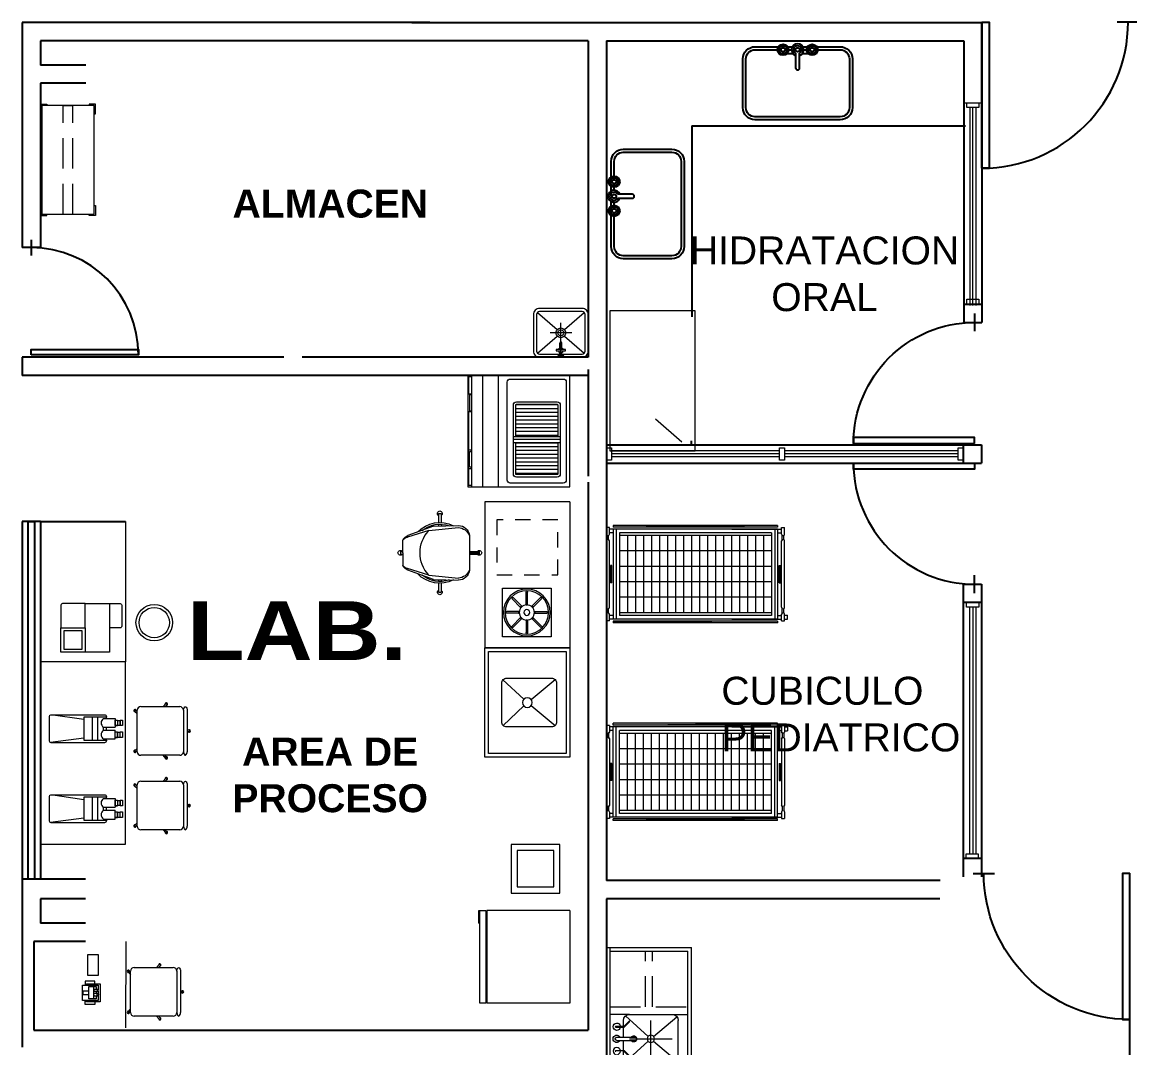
# Model space of a CAD drawing. Header units: millimetres. Extents: x 2523 to 2756, y 378 to 482.
# Drawn here: x 2612.83 to 2621.93, y 410.28 to 418.71 of the extents above; entities that cross this region are included whole.
import ezdxf

# ---------------------------------------------------------------- set-up
doc = ezdxf.new("R2010")
doc.units = ezdxf.units.MM
doc.linetypes.add('DASHED2', pattern=[0.375, 0.25, -0.125])
doc.linetypes.add('HIDDEN2', pattern=[0.1875, 0.125, -0.0625])
doc.layers.add('MOB', color=161, linetype='Continuous', lineweight=15)
doc.layers.add('VENTANAL', color=140, linetype='Continuous', lineweight=0)
doc.layers.add('MOBILIARIO', color=161, linetype='Continuous')
doc.styles.add('ArialB', font='arialbd.ttf')
doc.styles.get("Standard").update_dxf_attribs({"font": 'arial.ttf'})
doc.styles.add('TEXTOS', font='')
doc.styles.get('TEXTOS').set_extended_font_data('Arial Black')

# ---------------------------------------------------------------- blocks, each defined once
blk = doc.blocks.new('213')
at = {"linetype": 'Continuous'}
for p, q in [((-0.75, 0), (-0.75, -0.7)), ((0.75, 0), (-0.75, 0)), ((0.75, 0), (0.75, -0.7)), ((0.75, -0.03), (-0.75, -0.03)), ((-0.72, -0.03), (-0.72, -0.67)), ((-0.104, -0.0774), (-0.104, -0.1469)), ((-0.096, -0.0774), (-0.096, -0.1469)), ((-0.013, -0.085), (-0.013, -0.2427)), ((0.013, -0.085), (0.013, -0.2427)), ((0.096, -0.0774), (0.096, -0.1469)), ((0.72, -0.03), (0.72, -0.67)), ((-0.0202, -0.3429), (-0.1888, -0.1584)), ((-0.104, -0.14), (-0.15, -0.14)), ((-0.104, -0.1469), (-0.1471, -0.19)), ((-0.096, -0.1469), (-0.1386, -0.19)), ((-0.013, -0.14), (-0.096, -0.14)), ((0.096, -0.14), (0.013, -0.14)), ((0.0202, -0.3429), (0.1888, -0.1584)), ((0.096, -0.1469), (0.139, -0.19)), ((0.104, -0.14), (0.104, -0.1469)), ((0.15, -0.14), (0.104, -0.14)), ((0.104, -0.1469), (0.1475, -0.19)), ((-0.2, -0.19), (-0.2, -0.54)), ((-0.1386, -0.19), (-0.1471, -0.19)), ((0, -0.19), (0, -0.54)), ((0.1475, -0.19), (0.139, -0.19)), ((0.2, -0.19), (0.2, -0.54)), ((-0.0193, -0.3879), (-0.1809, -0.5793)), ((0.15, -0.365), (-0.15, -0.365)), ((0.0193, -0.3879), (0.1809, -0.5793)), ((0.15, -0.59), (-0.15, -0.59)), ((0.75, -0.7), (-0.75, -0.7)), ((0.72, -0.67), (-0.72, -0.67))]:
    blk.add_line(p, q, dxfattribs=at)
at = {"color": 9, "linetype": 'DASHED2'}
for p, q in [((-0.264, -0.03), (-0.264, -0.67)), ((-0.2, -0.19), (-0.2, -0.03)), ((0.2, -0.19), (0.2, -0.03)), ((0.264, -0.03), (0.264, -0.67)), ((-0.264, -0.32), (-0.72, -0.32)), ((0.72, -0.32), (0.264, -0.32)), ((-0.264, -0.38), (-0.72, -0.38)), ((0.72, -0.38), (0.264, -0.38)), ((-0.2, -0.54), (-0.2, -0.67)), ((0.2, -0.54), (0.2, -0.67))]:
    blk.add_line(p, q, dxfattribs=at)
at = {"linetype": 'Continuous'}
for centre in [(0.1, -0.085), (0, -0.365)]:
    blk.add_circle(centre, 0.03, dxfattribs=at)
for centre, radius, start, end in [((-0.1, -0.085), 0.03, 277.66226, 262.33774), ((-0.1, -0.0774), 0.004, 0, 180), ((0, -0.085), 0.03, 295.67929, 244.32071), ((0, -0.085), 0.013, 0, 180), ((0.1, -0.0774), 0.004, 0, 180), ((-0.15, -0.19), 0.05, 90, 180), ((0.15, -0.19), 0.05, 0, 90), ((0, -0.225), 0.025, 121.33225, 58.66775), ((0, -0.225), 0.022, 126.22155, 53.77845), ((-0.15, -0.54), 0.05, 180, 270), ((0.15, -0.54), 0.05, 270, 0)]:
    blk.add_arc(centre, radius, start, end, dxfattribs=at)
blk = doc.blocks.new('278')
at = {"linetype": 'Continuous'}
for p, q in [((-0.75, 0), (0.75, 0)), ((0.75, 0), (0.75, -0.7)), ((-0.75, 0), (-0.75, -0.7)), ((-0.75, -0.7), (0.75, -0.7))]:
    blk.add_line(p, q, dxfattribs=at)
blk = doc.blocks.new('MASAGICB')
at = {"linetype": 'Continuous'}
for p, q in [((-0.2187, 0.1586), (-0.1412, 0.372)), ((-0.1823, 0.1992), (-0.1296, 0.3732)), ((0, 0.412), (-0.1012, 0.412)), ((-0.01, 0.432), (-0.01, 0.412)), ((-0.01, 0.432), (0.01, 0.432)), ((0, 0.412), (0.1012, 0.412)), ((0.01, 0.432), (0.01, 0.412)), ((0.1823, 0.1992), (0.1296, 0.3732)), ((0.2187, 0.1586), (0.1412, 0.372)), ((-0.1823, 0.1992), (-0.2078, -0.0445)), ((0.1823, 0.1992), (0.2078, -0.0445)), ((-0.324, 0.118), (-0.2498, 0.118)), ((-0.324, 0.118), (-0.324, 0.098)), ((-0.324, 0.098), (-0.2498, 0.098)), ((-0.2348, 0.118), (-0.2198, 0.118)), ((-0.2348, 0.098), (-0.2203, 0.098)), ((-0.2187, 0.1586), (-0.224, -0.044)), ((0.2187, 0.1586), (0.224, -0.044)), ((0.2198, 0.118), (0.2348, 0.118)), ((0.2203, 0.098), (0.2348, 0.098)), ((0.2498, 0.118), (0.324, 0.118)), ((0.2498, 0.098), (0.324, 0.098)), ((0.324, 0.118), (0.324, 0.098)), ((-0.1418, -0.135), (0.1418, -0.135)), ((-0.01, -0.135), (-0.01, -0.216)), ((0, -0.135), (0, -0.216)), ((0.01, -0.135), (0.01, -0.216)), ((-0.01, -0.216), (0.01, -0.216))]:
    blk.add_line(p, q, dxfattribs=at)
for centre, radius, start, end in [((-0.0776, 0.3483), 0.0679, 110.37518, 159.62482), ((-0.0784, 0.3655), 0.0518, 116.1486, 171.44361), ((0, 0.432), 0.02, 300, 240), ((0.0776, 0.3483), 0.0679, 20.37518, 69.62482), ((0.0784, 0.3655), 0.0518, 8.55639, 63.8514), ((0, 0.108), 0.25, 133.0997, 206.88393), ((0, 0.108), 0.25, 333.11607, 46.9003), ((0, 0.108), 0.235, 141.54518, 199.11902), ((0, 0), 0.27, 47.53996, 132.46004), ((0, 0.108), 0.235, 340.88098, 38.45482), ((-0.324, 0.108), 0.02, 30, 330), ((0.324, 0.108), 0.02, 210, 150), ((-0.1348, -0.046), 0.0893, 178.71079, 265.50667), ((-0.1021, -0.0367), 0.106, 184.17446, 248.03056), ((0.1348, -0.046), 0.0893, 274.49333, 1.28921), ((0.1021, -0.0367), 0.106, 291.96944, 355.82554), ((0, -0.216), 0.02, 120, 60)]:
    blk.add_arc(centre, radius, start, end, dxfattribs=at)
blk = doc.blocks.new('272')
at = {"linetype": 'Continuous'}
for p, q in [((-0.6, 0), (-0.6, -0.7)), ((-0.6, 0), (0.6, 0)), ((0.6, 0), (0.6, -0.7)), ((-0.6, -0.7), (0.6, -0.7))]:
    blk.add_line(p, q, dxfattribs=at)
blk = doc.blocks.new('250')
at = {"linetype": 'HIDDEN2'}
blk.add_lwpolyline([(-0.25, 0), (-0.25, -0.45), (0.25, -0.45), (0.25, 0)], close=True, dxfattribs=at)
blk = doc.blocks.new('264')
at = {"linetype": 'Continuous'}
for p, q in [((-0.0271, -0.3206), (-0.1853, -0.149)), ((0.0275, -0.3209), (0.1877, -0.1511)), ((-0.0255, -0.3808), (-0.1884, -0.5781)), ((0.0254, -0.3809), (0.1878, -0.5787))]:
    blk.add_line(p, q, dxfattribs=at)
for points in [[(-0.45, 0), (-0.45, -0.7), (0.45, -0.7), (0.45, 0)], [(0.42, -0.03), (-0.42, -0.03), (-0.42, -0.67), (0.42, -0.67)]]:
    blk.add_lwpolyline(points, close=True, dxfattribs=at)
blk.add_lwpolyline([(0.2, -0.18, 0.414214), (0.16, -0.14), (-0.16, -0.14, 0.414214), (-0.2, -0.18), (-0.2, -0.55, 0.414214), (-0.16, -0.59), (0.16, -0.59, 0.414214), (0.2, -0.55)], format="xyb", close=True, dxfattribs=at)
blk.add_circle((0, -0.35), 0.04, dxfattribs=at)
blk = doc.blocks.new('896')
for points in [[(0, -0.2), (0.4, -0.2), (0.4, 0.2), (0, 0.2)], [(0.05, -0.15), (0.35, -0.15), (0.35, 0.15), (0.05, 0.15)]]:
    blk.add_lwpolyline(points, close=True)
blk = doc.blocks.new('849')
for p, q in [((-0.38, 0), (0.38, 0)), ((-0.38, 0), (-0.38, -0.682)), ((0.38, 0), (0.38, -0.682)), ((-0.38, -0.682), (0.38, -0.682)), ((-0.38, -0.692), (0.38, -0.692)), ((-0.38, -0.74), (-0.38, -0.692)), ((0.38, -0.692), (0.38, -0.74)), ((-0.377, -0.742), (-0.377, -0.752)), ((-0.277, -0.742), (-0.277, -0.752))]:
    blk.add_line(p, q)
for points in [[(0.38, -0.74), (-0.38, -0.74)], [(-0.377, -0.742), (-0.277, -0.742)], [(-0.377, -0.752), (-0.277, -0.752)]]:
    blk.add_lwpolyline(points)
blk = doc.blocks.new('28L')
at = {"layer": 'MOB'}
blk.add_lwpolyline([(-0.2104, 0.2036), (-0.2104, -0.1964), (0.1896, -0.1964), (0.1896, 0.2036)], close=True, dxfattribs=at)
blk = doc.blocks.new('794')
for p, q in [((-0.0508, 0.0416), (-0.1215, 0.1123)), ((-0.0416, 0.0508), (-0.1123, 0.1215)), ((-0.0065, 0.0654), (-0.0065, 0.1654)), ((0.0065, 0.0654), (0.0065, 0.1654)), ((0.0416, 0.0508), (0.1123, 0.1215)), ((0.0508, 0.0416), (0.1215, 0.1123)), ((-0.0654, 0.0065), (-0.1654, 0.0065)), ((0.0654, 0.0065), (0.1654, 0.0065)), ((-0.0654, -0.0065), (-0.1654, -0.0065)), ((-0.0508, -0.0416), (-0.1215, -0.1123)), ((-0.0416, -0.0508), (-0.1123, -0.1215)), ((-0.0065, -0.0654), (-0.0065, -0.1654)), ((0.0065, -0.0654), (0.0065, -0.1654)), ((0.0416, -0.0508), (0.1123, -0.1215)), ((0.0508, -0.0416), (0.1215, -0.1123)), ((0.0654, -0.0065), (0.1654, -0.0065))]:
    blk.add_line(p, q)
for radius in [0.1921, 0.1789, 0.0621, 0.0243]:
    blk.add_circle((0, 0), radius)
for centre, start, end in [((-0.1169, 0.1169), 45, 225), ((0, 0.1654), 0, 180), ((0.1169, 0.1169), 315, 135), ((-0.1654, 0), 90, 270), ((0.1654, 0), 270, 90), ((-0.1169, -0.1169), 135, 315), ((0, -0.1654), 180, 0), ((0.1169, -0.1169), 225, 45)]:
    blk.add_arc(centre, 0.0065, start, end)
for centre, major_axis in [((-0.0654, 0), (0, 0.0065)), ((-0.0462, 0.0462), (0.0046, 0.0046)), ((0, 0.0654), (0.0065, 0)), ((0.0462, 0.0462), (0.0046, -0.0046)), ((0.0654, 0), (0, -0.0065)), ((-0.0462, -0.0462), (-0.0046, 0.0046)), ((0, -0.0654), (-0.0065, 0)), ((0.0462, -0.0462), (-0.0046, -0.0046))]:
    blk.add_ellipse(centre, major_axis=major_axis, ratio=0.498052)
blk.add_blockref('28L', (0.0104, -0.0036))
blk = doc.blocks.new('equipouroanalisis')
for points in [[(-0.4, -0.2), (0, -0.2), (0, 0.2), (-0.2, 0.2), (-0.2, 0), (-0.4, 0), (-0.4, -0.2)], [(-0.2, 0), (0, 0)]]:
    blk.add_lwpolyline(points)
for points in [[(-0.4, 0), (-0.4, 0.1872, -0.414214), (-0.3872, 0.2), (-0.2, 0.2)], [(-0.4, -0.2), (-0.4, -0.2872, 0.414214), (-0.3872, -0.3), (-0.2128, -0.3, 0.414214), (-0.2, -0.2872), (-0.2, -0.2)]]:
    blk.add_lwpolyline(points, format="xyb")
blk.add_lwpolyline([(-0.175, 0.175), (-0.025, 0.175), (-0.025, 0.025), (-0.175, 0.025)], close=True)
blk = doc.blocks.new('MICROSCOPIO DE CONTRASTE DE FASE')
for p, q in [((-0.087, -0.4437), (-0.087, -0.5408)), ((-0.015, -0.4437), (0.0096, -0.4437)), ((-0.015, -0.4437), (-0.015, -0.5408)), ((0.0096, -0.4437), (0.0096, -0.5408)), ((0.0814, -0.4437), (0.0814, -0.5408)), ((-0.087, -0.5408), (-0.015, -0.5408)), ((-0.074, -0.5408), (-0.074, -0.5608)), ((-0.028, -0.5408), (-0.028, -0.5608)), ((-0.015, -0.4688), (0.0096, -0.4688)), ((0.0814, -0.5408), (0.0096, -0.5408)), ((0.0226, -0.5408), (0.0226, -0.5608)), ((0.0686, -0.5408), (0.0686, -0.5608)), ((-0.074, -0.5608), (-0.028, -0.5608)), ((-0.071, -0.5608), (-0.071, -0.5808)), ((-0.071, -0.5808), (-0.031, -0.5808)), ((-0.031, -0.5608), (-0.031, -0.5808)), ((0.0686, -0.5608), (0.0226, -0.5608)), ((0.0256, -0.5608), (0.0256, -0.5808)), ((0.0656, -0.5808), (0.0256, -0.5808)), ((0.0656, -0.5608), (0.0656, -0.5808))]:
    blk.add_line(p, q)
for points in [[(-0.0964, -0.4688), (-0.1025, -0.4688, -0.414214), (-0.1175, -0.4538), (-0.1175, -0.015, -0.414213), (-0.1025, 0), (-0.0801, 0)], [(-0.0975, 0), (0.0975, 0, -0.414115), (0.1125, -0.015), (0.1125, -0.4538)], [(0.1125, -0.4538), (0.1125, -0.4538, -0.414214), (0.0975, -0.4688), (0.0914, -0.4688)]]:
    blk.add_lwpolyline(points, format="xyb")
for points in [[(-0.0801, -0.2832), (-0.1163, -0.0091)], [(0.0719, -0.2832), (0.1125, -0.0115)], [(0.0914, -0.3969), (0.0914, -0.2832), (-0.0964, -0.2832), (-0.0964, -0.3969)], [(0.0914, -0.3517), (-0.0964, -0.3517)], [(0.0814, -0.4688), (0.0914, -0.4688), (0.0914, -0.3969), (-0.0964, -0.3969), (-0.0964, -0.4688), (-0.087, -0.4688)]]:
    blk.add_lwpolyline(points)
for points in [[(-0.074, -0.5408), (-0.028, -0.5408), (-0.028, -0.5608), (-0.074, -0.5608)], [(0.0226, -0.5408), (0.0686, -0.5408), (0.0686, -0.5608), (0.0226, -0.5608)], [(-0.074, -0.5808), (-0.028, -0.5808), (-0.028, -0.6008), (-0.074, -0.6008)], [(0.0226, -0.5808), (0.0686, -0.5808), (0.0686, -0.6008), (0.0226, -0.6008)]]:
    blk.add_lwpolyline(points, close=True)
for centre in [(-0.051, -0.4706), (0.0455, -0.4706)]:
    blk.add_arc(centre, 0.0449, 36.82601, 143.17399)
blk = doc.blocks.new('830')
at = {"linetype": 'Continuous'}
blk.add_line((-0.0524, -0.0169), (0.049, -0.0169), dxfattribs=at)
for points in [[(-0.0785, -0.0259), (-0.0988, -0.0259), (-0.0988, 0.0524), (-0.0669, 0.0524)], [(0.0591, 0.0408), (0.0693, 0.0408), (0.0693, -0.0709), (-0.0785, -0.0709), (-0.0785, 0.0408), (-0.0669, 0.0408)], [(-0.0269, -0.0535), (-0.0669, -0.0535), (-0.0669, 0.0741), (0.0591, 0.0741), (0.0591, -0.0535), (0.0234, -0.0535)], [(-0.0286, -0.0375), (-0.0524, -0.0375), (-0.0524, 0.0234), (0.049, 0.0234), (0.049, -0.0375), (0.0252, -0.0375)], [(0.0099, 0.0234), (0.0099, 0.0712), (-0.0191, 0.0712), (-0.0191, 0.0234)], [(0.0693, -0.0259), (0.091, -0.0259), (0.091, 0.0524), (0.0591, 0.0524)], [(-0.0286, -0.0223), (-0.0286, -0.0504)], [(0.0085, -0.0535), (-0.012, -0.0535)], [(-0.0102, -0.0504), (-0.0102, -0.0223)], [(0.0068, -0.0375), (-0.0102, -0.0375)], [(0.0068, -0.0504), (0.0068, -0.0223)], [(0.0252, -0.0223), (0.0252, -0.0504)]]:
    blk.add_lwpolyline(points, dxfattribs=at)
at = {"linetype": 'Continuous', "extrusion": (0, 0, -1)}
blk.add_ellipse((-0.0194, -0.0223), major_axis=(-0.00921, 0), ratio=0.572035, start_param=0, end_param=3.141593, dxfattribs=at)
at = {"linetype": 'Continuous'}
blk.add_ellipse((-0.0194, -0.0504), major_axis=(-0.00921, 0), ratio=0.572035, dxfattribs=at)
blk.add_ellipse((0.016, -0.0223), major_axis=(0.00921, 0), ratio=0.572035, start_param=0, end_param=3.141593, dxfattribs=at)
at = {"linetype": 'Continuous', "extrusion": (0, 0, -1)}
blk.add_ellipse((0.016, -0.0504), major_axis=(0.00921, 0), ratio=0.572035, dxfattribs=at)
blk = doc.blocks.new('984')
at = {"linetype": 'Continuous', "ltscale": 0.01}
for radius in [0.15, 0.125]:
    blk.add_circle((0, 0), radius, dxfattribs=at)
blk = doc.blocks.new('1003')
at = {"linetype": 'Continuous', "ltscale": 0.01}
for p, q in [((-0.0875, 0.23), (0.2525, 0.23)), ((-0.0875, 0.2), (0.2525, 0.2)), ((0.0765, 0.2475), (0.0765, 0.23)), ((0.0885, 0.2475), (0.0885, 0.23)), ((-0.1175, -0.15), (-0.1175, 0.17)), ((0.2825, 0.17), (0.2825, -0.15)), ((-0.1427, 0.0561), (-0.1175, 0.0338)), ((-0.1349, 0.0652), (-0.1175, 0.0497)), ((0.2999, 0.0652), (0.2825, 0.0497)), ((0.3077, 0.0561), (0.2825, 0.0338)), ((-0.0897, -0.1927), (-0.0767, -0.1797)), ((0.2525, -0.18), (-0.0875, -0.18)), ((-0.0805, -0.2005), (-0.0603, -0.18)), ((0.2455, -0.2005), (0.2253, -0.18)), ((0.2547, -0.1927), (0.2417, -0.1797))]:
    blk.add_line(p, q, dxfattribs=at)
for centre, radius, start, end in [((-0.0875, 0.17), 0.03, 90, 180), ((0.0825, 0.2475), 0.01, 306.8699, 233.1301), ((0.0825, 0.2475), 0.006, 0, 180), ((0.2525, 0.17), 0.03, 0, 90), ((-0.1387, 0.0606), 0.01, 354.88782, 281.64799), ((-0.1387, 0.0606), 0.006, 41.22113, 230.27917), ((0.3037, 0.0606), 0.01, 258.35201, 185.11218), ((0.3037, 0.0606), 0.006, 309.72083, 138.77887), ((-0.0875, -0.15), 0.03, 180, 270), ((0.2525, -0.15), 0.03, 270, 0), ((-0.0854, -0.197), 0.01, 82.18489, 8.85232), ((-0.0854, -0.197), 0.006, 132.44267, 328.19135), ((0.2504, -0.197), 0.01, 171.14768, 97.81511), ((0.2504, -0.197), 0.006, 211.80865, 47.55733)]:
    blk.add_arc(centre, radius, start, end, dxfattribs=at)
for points in [[(-0.0875, 0.2), (-0.1032, 0.2046), (-0.134, 0.2135), (-0.0949, 0.2329), (-0.0875, 0.23)], [(0.2525, 0.2), (0.2682, 0.2046), (0.299, 0.2135), (0.2599, 0.2329), (0.2525, 0.23)]]:
    blk.add_open_spline(points, degree=3, knots=[0, 0, 0, 0, 0.03324179, 0.065201, 0.065201, 0.065201, 0.065201], dxfattribs=at)
blk = doc.blocks.new('PTD')
at = {"color": 0, "linetype": 'ByBlock'}
blk.add_line((-0.0734, 0), (0.0734, 0), dxfattribs=at)
blk.add_lwpolyline([(1, 0), (0.95, 0), (0.95, 1), (1, 1)], close=True, dxfattribs=at)
blk.add_arc((1, 0), 1, 90, 180, dxfattribs=at)
blk = doc.blocks.new('513-164-0202')
at = {"color": 0}
for p, q in [((-0.3825, -0.025), (-0.3825, 0)), ((-0.3295, 0), (-0.3825, 0)), ((0.2725, 0), (-0.2725, 0)), ((0.338, 0), (0.338, 0.025)), ((0.37, 0.025), (0.338, 0.025)), ((0.37, 0), (0.37, 0.025)), ((-0.4, -0.057), (-0.385, -1.407)), ((-0.4, -0.057), (-0.4, -1.407)), ((-0.4, -0.057), (-0.385, -0.057)), ((-0.385, -0.057), (-0.385, -1.407)), ((-0.3295, -0.025), (-0.3825, -0.025)), ((-0.37, -0.434), (-0.37, -0.025)), ((-0.37, -0.057), (-0.37, -1.407)), ((-0.37, -0.057), (0.37, -0.057)), ((-0.37, -0.08), (0.37, -0.08)), ((-0.34, -0.057), (-0.34, -0.025)), ((-0.2833, -0.0063), (-0.3187, -0.0063)), ((-0.2833, -0.0188), (-0.3187, -0.0188)), ((0.2725, -0.025), (-0.2725, -0.025)), ((-0.07, -0.0457), (-0.07, -0.0342)), ((0.07, -0.0342), (-0.07, -0.0342)), ((0.07, -0.0457), (-0.07, -0.0457)), ((0.07, -0.0457), (0.07, -0.0342)), ((0.3187, -0.0063), (0.2833, -0.0063)), ((0.3187, -0.0188), (0.2833, -0.0188)), ((0.3825, 0), (0.3295, 0)), ((0.3825, -0.025), (0.3295, -0.025)), ((0.34, -0.057), (0.34, -0.025)), ((0.37, -0.434), (0.37, -0.025)), ((0.37, -0.057), (0.37, -1.407)), ((0.3825, -0.025), (0.3825, 0)), ((0.385, -1.407), (0.4, -0.057)), ((0.385, -0.057), (0.385, -1.407)), ((0.385, -0.057), (0.4, -0.057)), ((0.4, -0.057), (0.4, -1.407)), ((-0.34, -0.107), (-0.34, -1.357)), ((-0.34, -0.107), (0.34, -0.107)), ((-0.317, -0.107), (-0.317, -1.357)), ((-0.317, -0.1728), (0.317, -0.1728)), ((-0.1902, -0.107), (-0.1902, -1.357)), ((-0.0634, -0.107), (-0.0634, -1.357)), ((0.0634, -0.107), (0.0634, -1.357)), ((0.1902, -0.107), (0.1902, -1.357)), ((0.317, -0.107), (0.317, -1.357)), ((0.34, -0.107), (0.34, -1.357)), ((-0.317, -0.2386), (0.317, -0.2386)), ((-0.317, -0.3044), (0.317, -0.3044)), ((-0.317, -0.3702), (0.317, -0.3702)), ((-0.317, -0.4359), (0.317, -0.4359)), ((-0.317, -0.5017), (0.317, -0.5017)), ((-0.317, -0.5675), (0.317, -0.5675)), ((-0.317, -0.6333), (0.317, -0.6333)), ((-0.317, -0.6991), (0.317, -0.6991)), ((-0.317, -0.7649), (0.317, -0.7649)), ((-0.317, -0.8307), (0.317, -0.8307)), ((-0.317, -0.8965), (0.317, -0.8965)), ((-0.317, -0.9623), (0.317, -0.9623)), ((-0.37, -1.03), (-0.37, -1.439)), ((-0.317, -1.0281), (0.317, -1.0281)), ((0.37, -1.03), (0.37, -1.439)), ((-0.317, -1.0938), (0.317, -1.0938)), ((-0.317, -1.1596), (0.317, -1.1596)), ((-0.317, -1.2254), (0.317, -1.2254)), ((-0.34, -1.357), (0.34, -1.357)), ((-0.317, -1.2912), (0.317, -1.2912)), ((-0.4, -1.407), (-0.385, -1.407)), ((-0.3825, -1.439), (-0.3825, -1.464)), ((-0.3295, -1.439), (-0.3825, -1.439)), ((-0.37, -1.384), (0.37, -1.384)), ((-0.37, -1.407), (0.37, -1.407)), ((-0.34, -1.407), (-0.34, -1.439)), ((-0.2833, -1.4453), (-0.3187, -1.4453)), ((0.2725, -1.439), (-0.2725, -1.439)), ((-0.07, -1.4183), (-0.07, -1.4298)), ((0.07, -1.4183), (-0.07, -1.4183)), ((0.07, -1.4298), (-0.07, -1.4298)), ((0.07, -1.4183), (0.07, -1.4298)), ((0.3187, -1.4453), (0.2833, -1.4453)), ((0.3825, -1.439), (0.3295, -1.439)), ((0.34, -1.407), (0.34, -1.439)), ((0.3825, -1.439), (0.3825, -1.464)), ((0.385, -1.407), (0.4, -1.407)), ((-0.3295, -1.464), (-0.3825, -1.464)), ((-0.2833, -1.4578), (-0.3187, -1.4578)), ((0.2725, -1.464), (-0.2725, -1.464)), ((0.3187, -1.4578), (0.2833, -1.4578)), ((0.3825, -1.464), (0.3295, -1.464))]:
    blk.add_line(p, q, dxfattribs=at)
for centre, start, end in [((-0.3295, -0.0125), 270, 90), ((-0.2725, -0.0125), 90, 270), ((0.2725, -0.0125), 270, 90), ((0.3295, -0.0125), 90, 270), ((-0.3295, -1.4515), 270, 90), ((-0.2725, -1.4515), 90, 270), ((0.2725, -1.4515), 270, 90), ((0.3295, -1.4515), 90, 270)]:
    blk.add_arc(centre, 0.0125, start, end, dxfattribs=at)
for points in [[(-0.4, -0.057), (-0.385, -0.057), (-0.385, -1.407)], [(-0.4, -1.407), (-0.385, -1.407), (-0.4, -0.057)], [(0.385, -1.407), (0.385, -0.057), (0.4, -0.057)], [(0.385, -1.407), (0.4, -1.407), (0.4, -0.057)]]:
    blk.add_solid(points, dxfattribs=at)
blk = doc.blocks.new('pf')
at = {"layer": 'VENTANAL', "lineweight": 15}
for p, q in [((-967.2421, -768.0664), (-967.2021, -768.0664)), ((-967.2421, -768.1664), (-967.2421, -768.0664)), ((-967.2021, -768.0664), (-967.2021, -768.1664)), ((-967.2021, -768.1664), (-967.2421, -768.1664))]:
    blk.add_line(p, q, dxfattribs=at)
blk = doc.blocks.new('TARJA')
at = {"color": 0}
for p, q in [((-0.1927, 0.3677), (-0.0302, 0.2263)), ((0.0302, 0.2263), (0.1927, 0.3677)), ((0, 0), (0, 0.2811)), ((0.089, 0.2), (-0.089, 0.2)), ((-0.1927, 0.0323), (-0.0302, 0.1737)), ((-0.009, 0.075), (-0.009, 0.1156)), ((0.009, 0.075), (0.009, 0.1156)), ((0.0302, 0.1737), (0.1927, 0.0323)), ((-0.009, 0.01), (-0.009, 0.0393)), ((0.009, 0.01), (0.009, 0.0393))]:
    blk.add_line(p, q, dxfattribs=at)
for points in [[(0.175, 0.4), (-0.175, 0.4, 0.414214), (-0.225, 0.35), (-0.225, 0.05, 0.414214), (-0.175, 0), (0.175, 0, 0.414214), (0.225, 0.05), (0.225, 0.35, 0.414214)], [(0.175, 0.375), (-0.175, 0.375, 0.414214), (-0.2, 0.35), (-0.2, 0.05, 0.414214), (-0.175, 0.025), (0.175, 0.025, 0.414214), (0.2, 0.05), (0.2, 0.35, 0.414214)]]:
    blk.add_lwpolyline(points, format="xyb", close=True, dxfattribs=at)
for points in [[(-0.0375, 0.0522), (0.0375, 0.0522), (0.0375, 0.0622), (-0.0375, 0.0622)], [(-0.025, 0), (0.025, 0), (0.025, 0.01), (-0.025, 0.01)]]:
    blk.add_lwpolyline(points, close=True, dxfattribs=at)
for radius in [0.04, 0.025]:
    blk.add_circle((0, 0.2), radius, dxfattribs=at)
for centre, radius, start, end in [((0, 0.1156), 0.009, 0, 180), ((0, 0.0572), 0.02, 116.74368, 165.52249), ((0, 0.0572), 0.02, 194.47751, 243.25632), ((0, 0.0572), 0.02, 14.47751, 63.25632), ((0, 0.0572), 0.02, 296.74368, 345.52249)]:
    blk.add_arc(centre, radius, start, end, dxfattribs=at)
blk = doc.blocks.new('MAAQ7EPROV')
blk.add_line((0.1838, -0.011), (0.2623, -0.011))
at = {"linetype": 'DASHED2'}
for p, q in [((0.1858, -0.904), (0.1858, -0.011)), ((0.2642, -0.904), (0.2642, -0.011))]:
    blk.add_line(p, q, dxfattribs=at)
for points in [[(0.011, -0.081), (0, -0.081), (0, 0), (0.0515, 0), (0.0515, -0.011)], [(0.439, -0.081), (0.45, -0.081), (0.45, 0), (0.3985, 0), (0.3985, -0.011)], [(0.011, -0.834), (0, -0.834), (0, -0.915), (0.0515, -0.915), (0.0515, -0.904)], [(0.439, -0.834), (0.45, -0.834), (0.45, -0.915), (0.3985, -0.915), (0.3985, -0.904)]]:
    blk.add_lwpolyline(points)
blk.add_lwpolyline([(0.439, -0.011), (0.011, -0.011), (0.011, -0.904), (0.439, -0.904)], close=True)
blk = doc.blocks.new('cfl3')
h = blk.add_hatch()
h.set_pattern_fill('LINE', color=256, scale=0.25, angle=-180, style=0)
h.set_pattern_definition([(180, (-61.41359, 66.25436), (-2e-17, -0.03125), [])])
h.paths.add_polyline_path([(-0.1, 0.2151, 0.414214), (-0.105, 0.2201), (-0.44, 0.2201, 0.414214), (-0.445, 0.2151), (-0.445, -0.0435), (-0.1, -0.0435)])
h.paths.add_polyline_path([(-0.445, -0.0935), (-0.445, -0.3522, 0.414214), (-0.44, -0.3572), (-0.105, -0.3572, 0.414214), (-0.1, -0.3522), (-0.1, -0.0935)])
for p, q in [((-0.81, 0.4572), (-0.81, -0.4572)), ((-0.715, -0.4572), (-0.715, 0.4572)), ((-0.59, 0.4572), (-0.59, -0.4572)), ((-0.465, -0.0435), (-0.08, -0.0435)), ((-0.08, -0.0685), (-0.465, -0.0685)), ((-0.465, -0.0935), (-0.08, -0.0935))]:
    blk.add_line(p, q)
for points in [[(0, 0.4572), (-0.84, 0.4572), (-0.84, -0.4572), (0, -0.4572)], [(-0.81, 0.2972), (-0.825, 0.2972), (-0.825, 0.1672), (-0.81, 0.1672), (-0.81, 0.1572), (-0.835, 0.1572), (-0.835, 0.3072), (-0.81, 0.3072)], [(-0.81, -0.2972), (-0.825, -0.2972), (-0.825, -0.1672), (-0.81, -0.1672), (-0.81, -0.1572), (-0.835, -0.1572), (-0.835, -0.3072), (-0.81, -0.3072)]]:
    blk.add_lwpolyline(points, close=True)
for points in [[(-0.83, 0.3072), (-0.83, 0.4472), (-0.81, 0.4472)], [(-0.83, -0.1572), (-0.83, 0.1572)], [(-0.81, -0.4472), (-0.83, -0.4472), (-0.83, -0.3072)]]:
    blk.add_lwpolyline(points)
for points in [[(-0.055, -0.4272), (-0.49, -0.4272, -0.414214), (-0.515, -0.4022), (-0.515, 0.4022, -0.414214), (-0.49, 0.4272), (-0.055, 0.4272, -0.414214), (-0.03, 0.4022), (-0.03, -0.4022, -0.414214)], [(-0.105, -0.3772), (-0.44, -0.3772, -0.414214), (-0.465, -0.3522), (-0.465, 0.2151, -0.414214), (-0.44, 0.2401), (-0.105, 0.2401, -0.414214), (-0.08, 0.2151), (-0.08, -0.3522, -0.414214)]]:
    blk.add_lwpolyline(points, format="xyb", close=True)
for points in [[(-0.445, -0.0435), (-0.445, 0.2151, -0.414214), (-0.44, 0.2201), (-0.105, 0.2201, -0.414214), (-0.1, 0.2151), (-0.1, -0.0435)], [(-0.1, -0.0935), (-0.1, -0.3522, -0.414214), (-0.105, -0.3572), (-0.44, -0.3572, -0.414214), (-0.445, -0.3522), (-0.445, -0.0935)]]:
    blk.add_lwpolyline(points, format="xyb")

msp = doc.modelspace()

# ---------------------------------------------------------------- linework, layer by layer
for p, q in [((2613.327, 418.707), (2612.827, 418.707)), ((2612.827, 418.707), (2612.827, 416.857)), ((2616.1772, 418.707), (2613.327, 418.707)), ((2616.0272, 418.707), (2620.7111, 418.707)), ((2620.7111, 418.707), (2620.7111, 416.2423)), ((2612.977, 418.557), (2612.977, 418.357)), ((2617.477, 418.557), (2612.977, 418.557)), ((2617.477, 418.557), (2617.477, 415.957)), ((2617.627, 418.557), (2620.5611, 418.557)), ((2617.627, 418.557), (2617.627, 415.0871)), ((2620.5611, 418.557), (2620.5611, 416.2423)), ((2613.3512, 418.357), (2612.977, 418.357)), ((2612.977, 418.207), (2612.977, 416.857)), ((2613.3512, 418.207), (2612.977, 418.207)), ((2612.977, 416.857), (2612.827, 416.857)), ((2620.5611, 416.3923), (2620.7111, 416.3923)), ((2620.5611, 416.2423), (2620.7111, 416.2423)), ((2612.827, 415.957), (2612.827, 415.807)), ((2614.977, 415.957), (2612.827, 415.957)), ((2617.477, 415.957), (2615.1272, 415.957)), ((2617.477, 415.857), (2617.477, 414.9792)), ((2617.477, 415.807), (2612.827, 415.807)), ((2617.627, 415.2371), (2620.707, 415.2371)), ((2620.557, 415.2371), (2620.557, 415.0871)), ((2620.707, 415.2371), (2620.707, 415.0871)), ((2617.627, 415.0871), (2617.627, 411.6569)), ((2617.627, 415.0871), (2620.707, 415.0871)), ((2617.477, 414.9292), (2617.477, 410.4281)), ((2612.977, 414.607), (2612.827, 414.607)), ((2612.827, 414.607), (2612.827, 411.6678)), ((2612.977, 414.607), (2612.977, 411.6678)), ((2612.977, 414.607), (2613.677, 414.607)), ((2620.5572, 414.092), (2620.7072, 414.092)), ((2620.5572, 414.092), (2620.5572, 411.6875)), ((2620.7072, 414.092), (2620.7072, 411.6873)), ((2620.7072, 413.942), (2620.5572, 413.942)), ((2620.7072, 411.8375), (2620.5572, 411.8375)), ((2613.3479, 411.6678), (2612.8269, 411.6678)), ((2612.827, 411.6678), (2612.827, 410.2881)), ((2620.3668, 411.6569), (2617.6261, 411.6569)), ((2621.9261, 407.6506), (2621.9261, 411.7169)), ((2612.9769, 411.5078), (2612.9769, 411.3078)), ((2613.3476, 411.5072), (2612.9769, 411.5078)), ((2617.6261, 411.5069), (2617.627, 407.8006)), ((2620.3666, 411.5069), (2617.6261, 411.5069)), ((2613.3472, 411.3072), (2612.977, 411.3078)), ((2612.9226, 411.1578), (2612.9225, 410.4281)), ((2613.347, 411.1578), (2612.9226, 411.1578)), ((2612.922, 410.4281), (2617.4765, 410.4281))]:
    msp.add_line(p, q)
at = {"lineweight": 15}
for p, q in [((2620.5611, 418.047), (2620.7111, 418.047)), ((2620.6111, 418.007), (2620.6111, 416.3823)), ((2620.633, 418.007), (2620.633, 416.3823)), ((2620.6611, 418.007), (2620.6611, 416.3823)), ((2618.5829, 415.1871), (2617.667, 415.1871)), ((2619.0479, 415.1871), (2617.667, 415.1871)), ((2619.0479, 415.1621), (2617.667, 415.1621)), ((2619.0479, 415.1371), (2617.667, 415.1371)), ((2619.0479, 415.1871), (2619.0229, 415.1871)), ((2619.0479, 415.1621), (2619.0229, 415.1621)), ((2619.0479, 415.1371), (2619.0229, 415.1371)), ((2620.517, 415.1871), (2619.0879, 415.1871)), ((2620.517, 415.1621), (2619.0879, 415.1621)), ((2620.517, 415.1371), (2619.0879, 415.1371)), ((2620.6102, 413.902), (2620.6102, 411.8775)), ((2620.6352, 413.902), (2620.6352, 411.8775)), ((2620.6602, 413.902), (2620.6602, 411.8775))]:
    msp.add_line(p, q, dxfattribs=at)
at = {"color": 6}
msp.add_lwpolyline([(2612.877, 411.6678), (2612.877, 414.607), (2612.927, 414.607), (2612.927, 411.6678)], dxfattribs=at)
at = {"layer": 'MOB'}
for p, q in [((2618.245, 415.2584), (2618.0308, 415.4488)), ((2613.677, 414.607), (2613.677, 413.4539)), ((2613.6782, 411.1573), (2613.677, 410.4478))]:
    msp.add_line(p, q, dxfattribs=at)
for points in [[(2617.655, 416.3384), (2617.655, 415.1884), (2618.355, 415.1885), (2618.355, 416.3385)], [(2613.4502, 411.0493), (2613.4502, 410.878), (2613.366, 410.878), (2613.366, 411.0493)]]:
    msp.add_lwpolyline(points, close=True, dxfattribs=at)
at = {"layer": 'MOBILIARIO'}
for p, q in [((2619.0613, 418.4861), (2619.0525, 418.4861)), ((2619.0614, 418.4778), (2619.0525, 418.4778)), ((2619.0731, 418.4978), (2619.0731, 418.5067)), ((2619.0813, 418.4979), (2619.0813, 418.5067)), ((2619.093, 418.4861), (2619.102, 418.4861)), ((2619.0931, 418.4778), (2619.102, 418.4778)), ((2619.3006, 418.4861), (2619.2917, 418.4861)), ((2619.3007, 418.4778), (2619.2917, 418.4778)), ((2619.3124, 418.4978), (2619.3124, 418.5067)), ((2619.3206, 418.4979), (2619.3206, 418.5067)), ((2619.3323, 418.4861), (2619.3412, 418.4861)), ((2619.3324, 418.4778), (2619.3412, 418.4778)), ((2619.0731, 418.466), (2619.0731, 418.4572)), ((2619.0813, 418.4661), (2619.0813, 418.4572)), ((2619.1113, 418.452), (2619.1575, 418.452)), ((2619.1804, 418.4534), (2619.1804, 418.3334)), ((2619.2134, 418.3334), (2619.2134, 418.4535)), ((2619.2362, 418.452), (2619.2824, 418.452)), ((2619.3124, 418.466), (2619.3124, 418.4572)), ((2619.3206, 418.4661), (2619.3206, 418.4572)), ((2618.327, 417.857), (2620.577, 417.857)), ((2618.327, 417.857), (2618.327, 416.2885)), ((2617.6741, 417.4025), (2617.6652, 417.4025)), ((2617.6742, 417.3943), (2617.6652, 417.3943)), ((2617.6858, 417.4142), (2617.6858, 417.4232)), ((2617.6858, 417.3825), (2617.6858, 417.3736)), ((2617.6941, 417.4143), (2617.6941, 417.4232)), ((2617.6941, 417.3826), (2617.6941, 417.3736)), ((2617.7058, 417.4025), (2617.7147, 417.4025)), ((2617.7059, 417.3943), (2617.7147, 417.3943)), ((2617.8385, 417.2953), (2617.7184, 417.2953)), ((2617.7185, 417.2623), (2617.8385, 417.2623)), ((2617.6741, 417.1633), (2617.6652, 417.1633)), ((2617.6742, 417.155), (2617.6652, 417.155)), ((2617.6858, 417.1749), (2617.6858, 417.1839)), ((2617.6858, 417.1432), (2617.6858, 417.1344)), ((2617.6941, 417.175), (2617.6941, 417.1839)), ((2617.6941, 417.1433), (2617.6941, 417.1344)), ((2617.7058, 417.1633), (2617.7147, 417.1633)), ((2617.7059, 417.155), (2617.7147, 417.155)), ((2618.3229, 415.2686), (2618.3229, 415.2371))]:
    msp.add_line(p, q, dxfattribs=at)
for points in [[(2619.3544, 418.507), (2619.5469, 418.507, -0.414214), (2619.6469, 418.407), (2619.6469, 418.007, -0.414214), (2619.5469, 417.907), (2618.8469, 417.907, -0.414214), (2618.7469, 418.007), (2618.7469, 418.407, -0.414214), (2618.8469, 418.507), (2619.0394, 418.507)], [(2619.3619, 418.482), (2619.5469, 418.482, -0.414214), (2619.6219, 418.407), (2619.6219, 418.007, -0.414214), (2619.5469, 417.932), (2618.8469, 417.932, -0.414214), (2618.7719, 418.007), (2618.7719, 418.407, -0.414214), (2618.8469, 418.482), (2619.0318, 418.482)], [(2617.665, 417.4363), (2617.665, 417.5655, -0.414214), (2617.765, 417.6655), (2618.165, 417.6655, -0.414214), (2618.265, 417.5655), (2618.265, 416.8655, -0.414214), (2618.165, 416.7655), (2617.765, 416.7655, -0.414214), (2617.665, 416.8655), (2617.665, 417.1213)], [(2617.69, 417.4438), (2617.69, 417.5655, -0.414214), (2617.765, 417.6405), (2618.165, 417.6405, -0.414214), (2618.24, 417.5655), (2618.24, 416.8655, -0.414214), (2618.165, 416.7905), (2617.765, 416.7905, -0.414214), (2617.69, 416.8655), (2617.69, 417.1138)]]:
    msp.add_lwpolyline(points, format="xyb", dxfattribs=at)
for points in [[(2619.1151, 418.507), (2619.1541, 418.507)], [(2619.1226, 418.482), (2619.1474, 418.482)], [(2619.2396, 418.507), (2619.2786, 418.507)], [(2619.2464, 418.482), (2619.2711, 418.482)], [(2617.665, 417.3215), (2617.665, 417.3605)], [(2617.69, 417.3283), (2617.69, 417.353)], [(2617.665, 417.197), (2617.665, 417.236)], [(2617.69, 417.2045), (2617.69, 417.2293)]]:
    msp.add_lwpolyline(points, dxfattribs=at)
for centre, radius in [((2619.0772, 418.482), 0.0454), ((2619.0442, 418.482), 0.00922), ((2619.0772, 418.482), 0.0165), ((2619.0772, 418.515), 0.00922), ((2619.1102, 418.482), 0.00922), ((2619.1969, 418.482), 0.0165), ((2619.3165, 418.482), 0.0454), ((2619.2835, 418.482), 0.00922), ((2619.3165, 418.482), 0.0165), ((2619.3165, 418.515), 0.00922), ((2619.3495, 418.482), 0.00922), ((2619.0772, 418.4489), 0.00922), ((2619.3165, 418.4489), 0.00922), ((2617.69, 417.3984), 0.0454), ((2617.657, 417.3984), 0.00922), ((2617.69, 417.3984), 0.0165), ((2617.69, 417.4314), 0.00922), ((2617.723, 417.3984), 0.00922), ((2617.69, 417.2788), 0.0165), ((2617.69, 417.3654), 0.00922), ((2617.69, 417.1591), 0.0454), ((2617.69, 417.1921), 0.00922), ((2617.657, 417.1591), 0.00922), ((2617.69, 417.1591), 0.0165), ((2617.69, 417.1261), 0.00922), ((2617.723, 417.1591), 0.00922)]:
    msp.add_circle(centre, radius, dxfattribs=at)
for centre, radius, start, end in [((2619.0772, 418.482), 0.033, 105.2407, 164.2093), ((2619.0772, 418.482), 0.033, 196.2342, 253.9047), ((2619.0772, 418.482), 0.033, 16.44125, 74.07887), ((2619.0772, 418.482), 0.033, 286.12, 344.0884), ((2619.1969, 418.482), 0.0495, 289.6514, 250.3603), ((2619.1969, 418.482), 0.033, 300.3431, 239.7554), ((2619.3165, 418.482), 0.033, 106.12, 164.0884), ((2619.3165, 418.482), 0.033, 196.4413, 254.0789), ((2619.3165, 418.482), 0.033, 285.2407, 344.2093), ((2619.3165, 418.482), 0.033, 16.23422, 73.90469), ((2619.1969, 418.3334), 0.0165, 180, 0), ((2617.69, 417.3984), 0.033, 106.23422, 163.90469), ((2617.69, 417.3984), 0.033, 196.12, 254.0884), ((2617.69, 417.3984), 0.033, 15.2407, 74.2093), ((2617.69, 417.3984), 0.033, 286.4413, 344.0789), ((2617.69, 417.2788), 0.0495, 19.6514, 340.3603), ((2617.69, 417.2788), 0.033, 30.3431, 329.7554), ((2617.8385, 417.2788), 0.0165, 270, 90), ((2617.69, 417.1591), 0.033, 195.2407, 254.2093), ((2617.69, 417.1591), 0.033, 106.44125, 164.07887), ((2617.69, 417.1591), 0.033, 16.12, 74.0884), ((2617.69, 417.1591), 0.033, 286.2342, 343.9047)]:
    msp.add_arc(centre, radius, start, end, dxfattribs=at)

# ---------------------------------------------------------------- block references
at = {"extrusion": (0, 0, -1)}
for p, xscale, yscale, zscale, rotation in [((-2621.9111, 418.7092), -1.199999999999891, 1.200000000000045, 1.199999999999976, 180.0000537273396), ((-2620.7261, 411.7166), 1.199999999999891, 1.199999999999891, 1.199999999999891, 179.9999462726604)]:
    msp.add_blockref('PTD', p, dxfattribs=dict(at, xscale=xscale, yscale=yscale, zscale=zscale, rotation=rotation))
at = {"lineweight": 15}
for p, rotation in [((1852.52, 1385.2494), 89.99997709910087), ((1852.52, 1383.6347), 89.99997709910087), ((3584.8694, 1183.2781), 359.9999770991138), ((3586.2904, 1183.2781), 359.9999770991138), ((3587.7594, 1183.2781), 359.9999770991138), ((1852.5192, 1381.1444), 89.99997709910087), ((1852.5153, 1379.0799), 89.99997709910087)]:
    msp.add_blockref('pf', p, dxfattribs=dict(at, rotation=rotation))
at = {"color": 6, "extrusion": (0, 0, -1), "xscale": -0.8800000000000182, "yscale": 0.8799999999998818, "zscale": 0.88, "rotation": 90.00005210265779}
msp.add_blockref('PTD', (-2612.902, 416.857), dxfattribs=at)
at = {"color": 6, "yscale": 0.9951674698583525, "zscale": 0.9951674698583525, "rotation": 90}
for p, xscale in [((2620.6511, 416.2423), -0.9951674698583525), ((2620.6511, 414.092), 0.9951674698583525)]:
    msp.add_blockref('PTD', p, dxfattribs=dict(at, xscale=xscale))
at = {"layer": 'MOB', "extrusion": (0, 0, -1), "xscale": -1, "zscale": -1}
msp.add_blockref('MAAQ7EPROV', (-2612.9785, 418.0362), dxfattribs=at)
at = {"layer": 'MOB'}
for name, p in [('TARJA', (2617.252, 415.957)), ('cfl3', (2617.327, 415.3498)), ('250', (2616.977, 414.6198)), ('984', (2613.9121, 413.7763))]:
    msp.add_blockref(name, p, dxfattribs=at)
for name, p, rotation in [('272', (2617.327, 414.1698), 270), ('513-164-0202', (2619.0901, 414.1745), 270), ('278', (2612.977, 412.707), 90), ('1003', (2613.9515, 412.9687), 270), ('MICROSCOPIO DE CONTRASTE DE FASE', (2613.0502, 412.9073), 90), ('1003', (2613.9515, 412.3562), 270), ('MICROSCOPIO DE CONTRASTE DE FASE', (2613.0502, 412.2499), 90), ('896', (2617.0435, 411.9545), 270), ('849', (2617.327, 411.0311), 270), ('1003', (2613.8971, 410.8257), 270), ('830', (2613.3975, 410.7392), 90)]:
    msp.add_blockref(name, p, dxfattribs=dict(at, rotation=rotation))
at = {"layer": 'MOB', "xscale": -1}
for name, p, rotation in [('MASAGICB', (2616.3659, 414.3495), 90), ('equipouroanalisis', (2613.3451, 413.5326), 90), ('264', (2616.627, 413.1198), 90), ('513-164-0202', (2619.0901, 412.5495), 270), ('213', (2617.6261, 410.3569), 90)]:
    msp.add_blockref(name, p, dxfattribs=dict(at, rotation=rotation))
msp.add_blockref('794', (2616.9723, 413.8599), dxfattribs=at)

# ---------------------------------------------------------------- texts
at = {"char_height": 0.23, "width": 2.453403, "attachment_point": 5, "style": 'ArialB'}
for s, insert in [('ALMACEN', (2615.3584, 417.2171)), ('AREA DE PROCESO', (2615.3571, 412.5239))]:
    msp.add_mtext(s, dxfattribs=dict(at, insert=insert))
at = {"char_height": 0.23}
for s, insert, width, attachment_point in [('HIDRATACION\\PORAL', (2619.418, 416.9487), 1.343575, 2), ('CUBICULO\\PPEDIATRICO', (2618.5704, 413.3317), 1.641294, 1)]:
    msp.add_mtext(s, dxfattribs=dict(at, insert=insert, width=width, attachment_point=attachment_point))
at = {"ltscale": 3, "insert": (2615.0839, 413.7101), "char_height": 0.48341, "width": 4.728405, "attachment_point": 5, "style": 'TEXTOS'}
msp.add_mtext('LAB.', dxfattribs=at)

doc.saveas('drawing.dxf')
